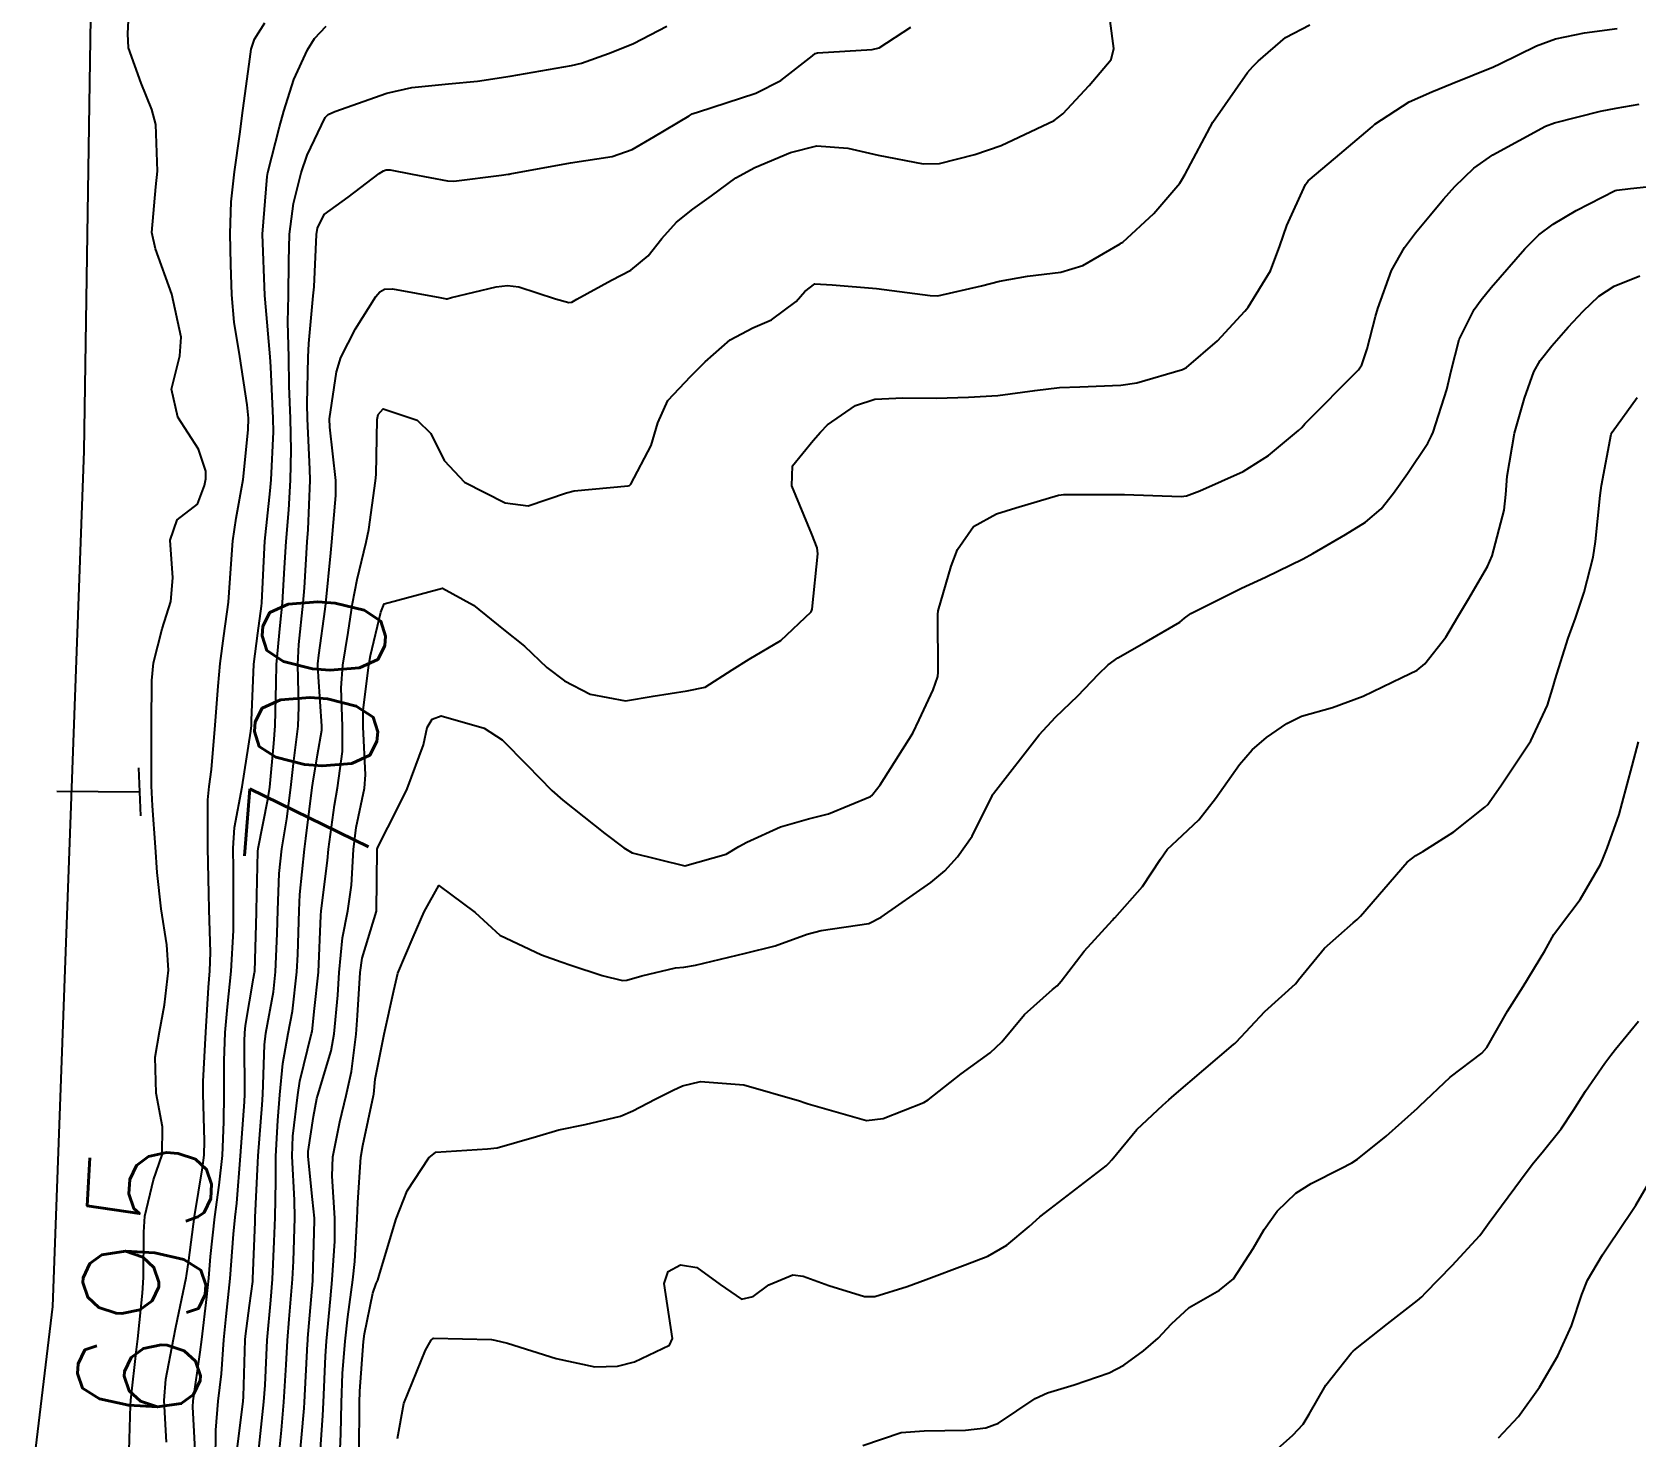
# Model space of a CAD drawing. Header units: metres. Extents: x 298520 to 308411, y 7433745 to 7450750.
# Drawn here: x 300856.3 to 300908.5, y 7448174.1 to 7448219.8 of the extents above; entities that cross this region are included whole.
import ezdxf
from ezdxf.enums import TextEntityAlignment as Align

# ---------------------------------------------------------------- set-up
doc = ezdxf.new("R2010")
doc.units = ezdxf.units.M
doc.header["$LTSCALE"] = 10
for name, color, linetype in [('Cotas', 45, 'Continuous'), ('Curvas de Nivel 1m', 11, 'Continuous'), ('Curvas de Nivel 5m', 15, 'Continuous'), ('Linha Férrea', 251, 'TRACKS'), ('Pórtico', 62, 'Continuous')]:
    doc.layers.add(name, color=color, linetype=linetype)
doc.styles.add('Style-STANDARD', font='STANDARD.shx')
doc.linetypes.add('TRACKS', pattern='A,0.15,[130,ltypeshp.shx,S=0.25,R=0,X=0,Y=0],0.15', length=0.3)

msp = doc.modelspace()

# ---------------------------------------------------------------- linework, layer by layer
at = {"layer": 'Curvas de Nivel 1m', "flags": 128}
for points, elevation in [([(300860.636, 7448173.96), (300860.562, 7448175.307), (300860.611, 7448176.006), (300860.859, 7448177.305), (300860.935, 7448177.698), (300861.277, 7448179.301), (300861.287, 7448179.367), (300861.359, 7448179.883), (300861.548, 7448181.297), (300861.808, 7448182.882), (300861.861, 7448183.293), (300861.872, 7448183.757), (300861.824, 7448185.294), (300861.825, 7448185.692), (300861.912, 7448187.293), (300862.004, 7448188.753), (300862.049, 7448189.291), (300862.072, 7448189.885), (300862.026, 7448191.292), (300862.014, 7448191.808), (300861.979, 7448193.293), (300861.977, 7448194.852), (300862.023, 7448195.293), (300862.102, 7448195.845), (300862.222, 7448197.29), (300862.316, 7448198.555), (300862.379, 7448199.288), (300862.503, 7448200.188), (300862.65, 7448201.284), (300862.728, 7448202.387), (300862.793, 7448203.283), (300862.902, 7448204.023), (300863.127, 7448205.278), (300863.298, 7448206.895), (300863.3, 7448207.276), (300863.256, 7448207.71), (300863.017, 7448209.28), (300862.838, 7448210.397), (300862.766, 7448211.285), (300862.73, 7448212.272), (300862.709, 7448213.286), (300862.737, 7448214.317), (300862.845, 7448215.284), (300863.027, 7448216.513), (300863.124, 7448217.28), (300863.328, 7448218.788), (300863.393, 7448219.276), (300863.497, 7448219.606), (300863.836, 7448220.139)], 696), ([(300861.591, 7448173.297), (300861.494, 7448175.105), (300861.499, 7448175.298), (300861.734, 7448176.881), (300861.782, 7448177.295), (300861.95, 7448178.688), (300862.018, 7448179.29), (300862.071, 7448180), (300862.213, 7448181.287), (300862.353, 7448182.321), (300862.454, 7448183.284), (300862.507, 7448184.377), (300862.509, 7448185.284), (300862.508, 7448186.358), (300862.548, 7448187.283), (300862.618, 7448188.12), (300862.743, 7448189.281), (300862.812, 7448190.606), (300862.812, 7448191.28), (300862.811, 7448192.586), (300862.804, 7448193.281), (300862.846, 7448193.957), (300863.095, 7448195.277), (300863.378, 7448197.09), (300863.398, 7448197.272), (300863.404, 7448197.434), (300863.48, 7448199.272), (300863.603, 7448200.276), (300863.728, 7448201.152), (300863.74, 7448201.269), (300863.83, 7448203.069), (300863.841, 7448203.268), (300864.01, 7448204.914), (300864.039, 7448205.266), (300864.118, 7448206.826), (300864.112, 7448207.266), (300864.032, 7448208.943), (300864.011, 7448209.267), (300863.851, 7448211.15), (300863.841, 7448211.269), (300863.762, 7448213.26), (300863.909, 7448215.141), (300863.929, 7448215.269), (300864.313, 7448216.75), (300864.456, 7448217.263), (300864.78, 7448218.294), (300865.227, 7448219.256), (300865.456, 7448219.626), (300865.835, 7448220.027)], 697), ([(300862.233, 7448173.291), (300862.237, 7448174.347), (300862.318, 7448175.29), (300862.422, 7448176.179), (300862.5, 7448177.288), (300862.576, 7448178.046), (300862.713, 7448179.28), (300862.812, 7448180.723), (300862.867, 7448181.278), (300862.92, 7448181.736), (300863.046, 7448183.275), (300863.177, 7448185.03), (300863.184, 7448185.274), (300863.174, 7448187.008), (300863.182, 7448187.274), (300863.207, 7448187.513), (300863.47, 7448189.055), (300863.502, 7448189.241), (300863.506, 7448189.27), (300863.568, 7448191.193), (300863.567, 7448191.269), (300863.609, 7448193.172), (300863.621, 7448193.269), (300863.938, 7448194.864), (300863.994, 7448195.265), (300864.129, 7448196.692), (300864.174, 7448197.264), (300864.2, 7448198.648), (300864.215, 7448199.264), (300864.336, 7448200.532), (300864.407, 7448201.262), (300864.477, 7448202.409), (300864.535, 7448203.261), (300864.616, 7448204.293), (300864.675, 7448205.26), (300864.698, 7448206.235), (300864.666, 7448207.26), (300864.631, 7448208.329), (300864.613, 7448209.261), (300864.588, 7448210.397), (300864.602, 7448211.261), (300864.618, 7448212.387), (300864.643, 7448213.261), (300864.772, 7448214.255), (300865.018, 7448215.258), (300865.218, 7448215.826), (300865.801, 7448217.053), (300865.895, 7448217.156), (300866.115, 7448217.247), (300867.809, 7448217.848), (300868.624, 7448218.031), (300869.812, 7448218.152), (300870.761, 7448218.243), (300871.815, 7448218.401), (300873.319, 7448218.659), (300873.819, 7448218.743), (300874.139, 7448218.828), (300875.019, 7448219.138), (300875.595, 7448219.363), (300875.828, 7448219.466), (300876.922, 7448220.033)], 698), ([(300862.928, 7448173.642), (300863.132, 7448175.282), (300863.147, 7448175.44), (300863.194, 7448177.281), (300863.202, 7448177.404), (300863.34, 7448178.405), (300863.442, 7448179.179), (300863.448, 7448179.269), (300863.517, 7448181.123), (300863.521, 7448181.269), (300863.611, 7448183.057), (300863.62, 7448183.268), (300863.751, 7448184.935), (300863.769, 7448185.267), (300863.823, 7448186.883), (300863.866, 7448187.266), (300864.114, 7448188.612), (300864.182, 7448189.263), (300864.239, 7448190.509), (300864.258, 7448191.262), (300864.303, 7448192.464), (300864.39, 7448193.261), (300864.548, 7448194.239), (300864.683, 7448195.259), (300864.773, 7448196.035), (300864.924, 7448197.256), (300864.942, 7448197.886), (300864.911, 7448199.257), (300864.945, 7448199.911), (300865.088, 7448201.255), (300865.122, 7448201.751), (300865.217, 7448203.254), (300865.241, 7448203.652), (300865.306, 7448205.254), (300865.305, 7448205.615), (300865.22, 7448207.255), (300865.209, 7448207.736), (300865.244, 7448209.255), (300865.265, 7448209.707), (300865.414, 7448211.253), (300865.439, 7448211.55), (300865.518, 7448213.252), (300865.549, 7448213.459), (300865.763, 7448213.904), (300866.548, 7448214.465), (300867.559, 7448215.232), (300867.695, 7448215.32), (300867.784, 7448215.349), (300867.913, 7448215.357), (300868.628, 7448215.217), (300869.78, 7448215), (300869.988, 7448214.99), (300871.533, 7448215.183), (300871.755, 7448215.209), (300871.783, 7448215.213), (300871.822, 7448215.218), (300873.787, 7448215.577), (300875.135, 7448215.791), (300875.792, 7448216.015), (300876.492, 7448216.427), (300877.641, 7448217.112), (300877.743, 7448217.171), (300877.804, 7448217.192), (300877.92, 7448217.225), (300879.811, 7448217.847), (300880.629, 7448218.257), (300881.659, 7448219.062), (300881.748, 7448219.137), (300881.824, 7448219.159), (300883.596, 7448219.264), (300883.827, 7448219.318), (300884.861, 7448219.996)], 699), ([(300864.275, 7448173.265), (300864.374, 7448174.344), (300864.456, 7448175.263), (300864.529, 7448176.476), (300864.571, 7448177.261), (300864.632, 7448177.958), (300864.741, 7448179.256), (300864.769, 7448179.846), (300864.815, 7448181.256), (300864.803, 7448181.835), (300864.729, 7448183.257), (300864.752, 7448183.914), (300864.906, 7448185.255), (300864.975, 7448185.707), (300865.357, 7448187.251), (300865.373, 7448187.322), (300865.455, 7448188.067), (300865.574, 7448189.147), (300865.579, 7448189.249), (300865.653, 7448191.087), (300865.667, 7448191.248), (300865.871, 7448192.884), (300865.907, 7448193.246), (300866.102, 7448194.677), (300866.205, 7448195.243), (300866.368, 7448196.429), (300866.365, 7448197.242), (300866.325, 7448198.499), (300866.378, 7448199.242), (300866.543, 7448200.301), (300866.692, 7448201.239), (300866.838, 7448202.02), (300867.136, 7448203.235), (300867.222, 7448203.652), (300867.438, 7448205.232), (300867.455, 7448205.442), (300867.489, 7448207.232), (300867.522, 7448207.395), (300867.688, 7448207.574), (300868.794, 7448207.213), (300869.243, 7448206.771), (300869.67, 7448205.891), (300870.336, 7448205.193), (300871.653, 7448204.523), (300872.4, 7448204.421), (300873.658, 7448204.842), (300873.898, 7448204.909), (300875.662, 7448205.073), (300875.707, 7448205.085), (300875.745, 7448205.129), (300876.411, 7448206.387), (300876.63, 7448207.121), (300876.955, 7448207.852), (300877.698, 7448208.644), (300878.167, 7448209.103), (300878.979, 7448209.826), (300879.72, 7448210.208), (300880.326, 7448210.472), (300881.131, 7448211.066), (300881.404, 7448211.395), (300881.739, 7448211.647), (300882.299, 7448211.612), (300883.737, 7448211.488), (300885.488, 7448211.26), (300885.735, 7448211.257), (300887.16, 7448211.575), (300887.74, 7448211.729), (300888.658, 7448211.892), (300889.744, 7448212.028), (300890.456, 7448212.243), (300891.672, 7448212.941), (300891.719, 7448212.975), (300891.754, 7448212.999), (300892.763, 7448213.935), (300893.608, 7448214.922), (300893.682, 7448215.023), (300893.786, 7448215.214), (300894.685, 7448216.907), (300895.819, 7448218.521), (300895.992, 7448218.717), (300896.16, 7448218.887), (300897.053, 7448219.659), (300897.841, 7448220.07)], 701), ([(300864.957, 7448173.255), (300865.113, 7448175.065), (300865.128, 7448175.253), (300865.227, 7448177.157), (300865.231, 7448177.251), (300865.24, 7448177.336), (300865.343, 7448178.585), (300865.395, 7448179.206), (300865.397, 7448179.25), (300865.455, 7448181.166), (300865.452, 7448181.249), (300865.382, 7448181.85), (300865.241, 7448183.252), (300865.242, 7448183.415), (300865.416, 7448184.547), (300865.528, 7448185.143), (300865.56, 7448185.249), (300865.994, 7448186.688), (300866.089, 7448187.244), (300866.207, 7448188.497), (300866.253, 7448189.242), (300866.363, 7448190.363), (300866.532, 7448191.24), (300866.656, 7448192.084), (300866.72, 7448193.238), (300866.808, 7448193.952), (300867.075, 7448195.235), (300867.114, 7448195.668), (300867.034, 7448197.235), (300867.037, 7448197.769), (300867.215, 7448199.234), (300867.274, 7448199.556), (300867.61, 7448200.963), (300867.72, 7448201.228), (300869.618, 7448201.743), (300870.623, 7448201.19), (300871.605, 7448200.398), (300872.282, 7448199.852), (300873.013, 7448199.159), (300873.587, 7448198.726), (300874.428, 7448198.294), (300875.577, 7448198.077), (300876.475, 7448198.226), (300877.582, 7448198.405), (300878.161, 7448198.525), (300879.047, 7448199.088), (300879.596, 7448199.434), (300880.632, 7448200.04), (300881.612, 7448200.974), (300881.641, 7448201.031), (300881.648, 7448201.06), (300881.831, 7448202.858), (300881.808, 7448203.058), (300881.64, 7448203.503), (300880.99, 7448205.067), (300881.012, 7448205.724), (300881.678, 7448206.55), (300881.917, 7448206.821), (300882.148, 7448207.055), (300883.055, 7448207.681), (300883.691, 7448207.895), (300884.602, 7448207.936), (300885.692, 7448207.921), (300886.74, 7448207.952), (300887.693, 7448208.015), (300888.893, 7448208.17), (300889.696, 7448208.266), (300890.36, 7448208.29), (300891.697, 7448208.346), (300892.209, 7448208.423), (300893.702, 7448208.852), (300893.825, 7448208.918), (300894.834, 7448209.785), (300895.731, 7448210.758), (300895.789, 7448210.832), (300895.836, 7448210.889), (300896.565, 7448212.062), (300896.866, 7448212.879), (300897.095, 7448213.545), (300897.7, 7448214.871), (300897.729, 7448214.925), (300897.784, 7448214.995), (300898.675, 7448215.74), (300899.802, 7448216.701), (300899.877, 7448216.765), (300899.963, 7448216.838), (300901.074, 7448217.563), (300901.814, 7448217.895), (300902.47, 7448218.16), (300903.822, 7448218.704), (300904.03, 7448218.797), (300905.22, 7448219.391), (300905.836, 7448219.618), (300906.786, 7448219.814), (300907.841, 7448219.951)], 702), ([(300865.619, 7448173.247), (300865.725, 7448174.82), (300865.745, 7448175.246), (300865.809, 7448176.754), (300865.842, 7448177.245), (300865.972, 7448178.615), (300866.031, 7448179.243), (300866.117, 7448180.491), (300866.115, 7448181.243), (300866.023, 7448182.614), (300866.049, 7448183.244), (300866.276, 7448184.38), (300866.488, 7448185.239), (300866.656, 7448186.013), (300866.804, 7448187.236), (300866.849, 7448187.839), (300866.935, 7448189.235), (300867.005, 7448189.707), (300867.471, 7448191.23), (300867.475, 7448191.248), (300867.491, 7448193.23), (300867.494, 7448193.25), (300867.514, 7448193.32), (300868.164, 7448194.59), (300868.463, 7448195.216), (300868.996, 7448196.647), (300869.114, 7448197.207), (300869.286, 7448197.485), (300869.569, 7448197.584), (300870.973, 7448197.186), (300871.559, 7448196.804), (300872.369, 7448195.985), (300873.179, 7448195.155), (300873.538, 7448194.842), (300874.897, 7448193.761), (300875.515, 7448193.298), (300875.795, 7448193.127), (300877.509, 7448192.709), (300878.845, 7448193.09), (300879.26, 7448193.341), (300879.519, 7448193.477), (300880.621, 7448193.975), (300881.531, 7448194.239), (300882.184, 7448194.403), (300883.542, 7448194.967), (300883.584, 7448194.998), (300883.627, 7448195.039), (300883.856, 7448195.346), (300884.924, 7448197.02), (300885.128, 7448197.458), (300885.584, 7448198.436), (300885.735, 7448198.865), (300885.753, 7448199.008), (300885.738, 7448200.882), (300885.751, 7448201.009), (300886.173, 7448202.459), (300886.372, 7448203.003), (300886.894, 7448203.748), (300887.651, 7448204.163), (300888.28, 7448204.354), (300889.66, 7448204.763), (300889.833, 7448204.785), (300891.661, 7448204.795), (300891.807, 7448204.793), (300893.66, 7448204.72), (300893.832, 7448204.746), (300894.268, 7448204.911), (300895.669, 7448205.534), (300896.502, 7448206.055), (300897.477, 7448206.872), (300897.58, 7448206.975), (300897.685, 7448207.089), (300899.429, 7448208.844), (300899.539, 7448209.009), (300899.713, 7448209.527), (300899.981, 7448210.585), (300900.051, 7448210.837), (300900.504, 7448212.074), (300900.92, 7448212.828), (300901.277, 7448213.308), (300901.769, 7448213.894), (300902.197, 7448214.395), (300902.556, 7448214.812), (300903.182, 7448215.413), (300903.793, 7448215.84), (300905.515, 7448216.774), (300905.804, 7448216.881), (300907.3, 7448217.263), (300907.809, 7448217.365), (300908.557, 7448217.486)], 703), ([(300866.266, 7448173.24), (300866.309, 7448174.224), (300866.333, 7448175.24), (300866.367, 7448176.185), (300866.447, 7448177.239), (300866.533, 7448178.039), (300866.696, 7448179.237), (300866.763, 7448179.832), (300866.845, 7448181.235), (300866.864, 7448181.752), (300866.965, 7448183.234), (300867.027, 7448183.614), (300867.371, 7448185.231), (300867.38, 7448185.274), (300867.428, 7448185.77), (300867.721, 7448187.226), (300868.029, 7448188.657), (300868.169, 7448189.22), (300868.663, 7448190.391), (300869.017, 7448191.207), (300869.502, 7448192.072), (300870.678, 7448191.188), (300871.486, 7448190.452), (300872.839, 7448189.807), (300873.477, 7448189.582), (300873.795, 7448189.474), (300874.815, 7448189.14), (300875.471, 7448188.98), (300875.612, 7448188.987), (300876.108, 7448189.124), (300877.204, 7448189.384), (300877.476, 7448189.413), (300877.85, 7448189.477), (300879.481, 7448189.865), (300880.447, 7448190.107), (300881.487, 7448190.488), (300881.945, 7448190.599), (300883.491, 7448190.831), (300883.896, 7448191.034), (300885.504, 7448192.164), (300885.968, 7448192.546), (300886.382, 7448193.001), (300886.852, 7448193.668), (300887.51, 7448194.99), (300887.517, 7448195.016), (300887.544, 7448195.066), (300889.031, 7448196.968), (300889.569, 7448197.547), (300890.291, 7448198.238), (300890.969, 7448198.946), (300891.279, 7448199.252), (300891.591, 7448199.475), (300892.523, 7448200.007), (300893.609, 7448200.638), (300893.765, 7448200.763), (300893.973, 7448200.915), (300895.621, 7448201.746), (300896.405, 7448202.102), (300897.631, 7448202.698), (300897.94, 7448202.865), (300899.004, 7448203.488), (300899.649, 7448203.889), (300900.166, 7448204.324), (300900.565, 7448204.831), (300901.018, 7448205.478), (300901.679, 7448206.455), (300901.806, 7448206.694), (300901.854, 7448206.818), (300902.301, 7448208.21), (300902.438, 7448208.813), (300902.697, 7448209.832), (300903.191, 7448210.805), (300903.414, 7448211.125), (300903.74, 7448211.524), (300904.841, 7448212.784), (300905.297, 7448213.24), (300905.765, 7448213.587), (300906.506, 7448214.028), (300907.782, 7448214.681), (300907.835, 7448214.697), (300908.282, 7448214.745), (300909.621, 7448214.885)], 704), ([(300868.151, 7448174.076), (300868.363, 7448175.214), (300869.065, 7448176.949), (300869.202, 7448177.202), (300869.246, 7448177.28), (300869.325, 7448177.338), (300871.213, 7448177.293), (300871.324, 7448177.276), (300871.732, 7448177.176), (300873.318, 7448176.676), (300874.579, 7448176.405), (300875.316, 7448176.431), (300875.87, 7448176.571), (300877.003, 7448177.113), (300877.106, 7448177.333), (300876.83, 7448179.115), (300876.958, 7448179.513), (300877.359, 7448179.723), (300877.89, 7448179.634), (300878.658, 7448179.09), (300879.346, 7448178.608), (300879.724, 7448178.699), (300880.232, 7448179.071), (300881.015, 7448179.404), (300881.356, 7448179.36), (300882.185, 7448179.052), (300883.348, 7448178.698), (300883.685, 7448178.698), (300884.737, 7448179.019), (300885.355, 7448179.251), (300886.63, 7448179.727), (300887.363, 7448180.007), (300887.986, 7448180.364), (300888.711, 7448180.977), (300889.061, 7448181.288), (300889.379, 7448181.535), (300891.21, 7448182.943), (300891.305, 7448183.03), (300891.396, 7448183.144), (300892.215, 7448184.128), (300893.054, 7448184.924), (300893.252, 7448185.095), (300893.426, 7448185.242), (300895.357, 7448186.891), (300895.403, 7448186.931), (300895.444, 7448186.974), (300896.375, 7448187.965), (300897.379, 7448188.871), (300897.423, 7448188.921), (300897.474, 7448188.999), (300898.315, 7448190.031), (300899.255, 7448190.852), (300899.385, 7448190.96), (300899.495, 7448191.074), (300901.01, 7448192.828), (300901.295, 7448193.045), (300901.518, 7448193.173), (300902.526, 7448193.812), (300903.54, 7448194.614), (300903.634, 7448194.706), (300903.704, 7448194.798), (300904.063, 7448195.308), (300905.033, 7448196.778), (300905.575, 7448197.935), (300905.772, 7448198.577), (300905.825, 7448198.768), (300906.249, 7448200.118), (300906.485, 7448200.761), (300906.773, 7448201.607), (300907.059, 7448202.756), (300907.137, 7448203.259), (300907.295, 7448204.754), (300907.337, 7448205.082), (300907.652, 7448206.75), (300907.657, 7448206.776), (300907.684, 7448206.817), (300908.495, 7448207.941)], 706), ([(300883.291, 7448173.849), (300884.545, 7448174.271), (300885.296, 7448174.328), (300886.641, 7448174.342), (300887.297, 7448174.418), (300887.706, 7448174.577), (300888.303, 7448174.98), (300888.906, 7448175.375), (300889.309, 7448175.558), (300890.176, 7448175.821), (300891.316, 7448176.208), (300891.788, 7448176.465), (300892.429, 7448176.929), (300892.912, 7448177.341), (300893.336, 7448177.809), (300893.918, 7448178.337), (300894.904, 7448178.897), (300895.357, 7448179.275), (300895.995, 7448180.256), (300896.361, 7448180.88), (300896.779, 7448181.476), (300897.385, 7448182.054), (300897.881, 7448182.372), (300898.853, 7448182.855), (300899.206, 7448183.042), (300899.398, 7448183.167), (300900.332, 7448183.914), (300901.341, 7448184.821), (300901.424, 7448184.904), (300902.408, 7448185.835), (300903.441, 7448186.613), (300903.599, 7448186.798), (300904.272, 7448187.976), (300904.783, 7448188.78), (300905.485, 7448189.941), (300905.784, 7448190.472), (300905.999, 7448190.765), (300906.642, 7448191.618), (300907.297, 7448192.752), (300907.366, 7448192.901), (300907.521, 7448193.285), (300907.905, 7448194.378), (300908.01, 7448194.745), (300908.337, 7448195.96), (300908.541, 7448196.74)], 707), ([(300896.593, 7448173.568), (300897.293, 7448174.18), (300897.621, 7448174.544), (300897.818, 7448174.865), (300898.366, 7448175.806), (300899.192, 7448176.851), (300899.257, 7448176.918), (300899.325, 7448176.986), (300900.367, 7448177.805), (300901.349, 7448178.566), (300901.483, 7448178.687), (300901.61, 7448178.817), (300902.47, 7448179.701), (300903.372, 7448180.68), (300903.465, 7448180.799), (300903.68, 7448181.1), (300904.919, 7448182.777), (300905.122, 7448183.049), (300905.402, 7448183.38), (300906.024, 7448184.154), (300906.425, 7448184.76), (300906.81, 7448185.375), (300907.438, 7448186.283), (300907.638, 7448186.551), (300907.795, 7448186.746), (300908.538, 7448187.653)], 708), ([(300903.987, 7448174.099), (300904.628, 7448174.787), (300905.313, 7448175.744), (300905.912, 7448176.764), (300906.361, 7448177.736), (300906.693, 7448178.757), (300906.881, 7448179.231), (300907.366, 7448180.05), (300907.646, 7448180.471), (300907.838, 7448180.745), (300908.452, 7448181.67), (300909.071, 7448182.733)], 709)]:
    msp.add_lwpolyline(points, dxfattribs=dict(at, elevation=elevation))
at = {"layer": 'Curvas de Nivel 5m', "flags": 128}
for points, elevation in [([(300859.408, 7448173.319), (300859.461, 7448175.159), (300859.47, 7448175.318), (300859.663, 7448176.973), (300859.707, 7448177.316), (300859.857, 7448178.804), (300859.889, 7448179.315), (300859.898, 7448180.784), (300859.929, 7448181.314), (300860.215, 7448182.487), (300860.491, 7448183.309), (300860.509, 7448184.212), (300860.297, 7448185.311), (300860.262, 7448186.484), (300860.406, 7448187.31), (300860.576, 7448188.189), (300860.698, 7448189.308), (300860.652, 7448190.137), (300860.463, 7448191.31), (300860.33, 7448192.486), (300860.273, 7448193.312), (300860.183, 7448194.664), (300860.148, 7448195.314), (300860.143, 7448196.729), (300860.152, 7448197.314), (300860.158, 7448198.741), (300860.209, 7448199.314), (300860.492, 7448200.423), (300860.776, 7448201.308), (300860.844, 7448202.084), (300860.755, 7448203.309), (300860.981, 7448203.969), (300861.65, 7448204.471), (300861.877, 7448205.079), (300861.917, 7448205.296), (300861.919, 7448205.55), (300861.673, 7448206.265), (300861, 7448207.307), (300860.794, 7448208.212), (300861.072, 7448209.306), (300861.117, 7448209.907), (300860.814, 7448211.309), (300860.278, 7448212.784), (300860.164, 7448213.316), (300860.294, 7448214.796), (300860.342, 7448215.314), (300860.285, 7448216.828), (300860.16, 7448217.316), (300859.811, 7448218.171), (300859.404, 7448219.324), (300859.376, 7448219.779), (300859.45, 7448221.324)], 695), ([(300863.628, 7448173.617), (300863.805, 7448175.272), (300863.842, 7448175.806), (300863.911, 7448177.271), (300864.033, 7448178.573), (300864.09, 7448179.263), (300864.142, 7448180.486), (300864.172, 7448181.262), (300864.192, 7448182.461), (300864.19, 7448183.262), (300864.255, 7448184.421), (300864.325, 7448185.261), (300864.421, 7448186.272), (300864.6, 7448187.258), (300864.736, 7448187.975), (300864.878, 7448189.256), (300864.909, 7448189.825), (300864.949, 7448191.255), (300864.976, 7448191.777), (300865.129, 7448193.254), (300865.174, 7448193.598), (300865.38, 7448195.252), (300865.4, 7448195.396), (300865.554, 7448196.315), (300865.688, 7448197.122), (300865.692, 7448197.249), (300865.587, 7448198.854), (300865.561, 7448199.25), (300865.564, 7448199.28), (300865.596, 7448199.565), (300865.797, 7448201.062), (300865.818, 7448201.248), (300865.984, 7448202.892), (300866.021, 7448203.246), (300866.147, 7448204.754), (300866.144, 7448205.245), (300865.949, 7448206.979), (300865.94, 7448207.247), (300866.172, 7448208.779), (300866.311, 7448209.244), (300866.781, 7448210.181), (300867.452, 7448211.233), (300867.577, 7448211.389), (300867.735, 7448211.471), (300867.992, 7448211.483), (300869.531, 7448211.203), (300869.697, 7448211.165), (300869.733, 7448211.158), (300869.772, 7448211.16), (300869.908, 7448211.198), (300871.369, 7448211.551), (300871.737, 7448211.592), (300872.106, 7448211.544), (300873.294, 7448211.157), (300873.731, 7448211.032), (300873.829, 7448211.051), (300873.99, 7448211.147), (300875.112, 7448211.764), (300875.743, 7448212.094), (300876.315, 7448212.557), (300876.754, 7448213.12), (300877.23, 7448213.647), (300877.767, 7448214.074), (300878.372, 7448214.503), (300879.164, 7448215.089), (300879.786, 7448215.426), (300880.945, 7448215.915), (300881.794, 7448216.138), (300882.807, 7448216.059), (300883.791, 7448215.827), (300885.259, 7448215.544), (300885.788, 7448215.556), (300886.939, 7448215.85), (300887.794, 7448216.145), (300889.523, 7448216.964), (300889.805, 7448217.174), (300890.666, 7448218.1), (300891.382, 7448218.944), (300891.469, 7448219.302), (300891.248, 7448220.946)], 700), ([(300866.911, 7448173.609), (300866.912, 7448175.234), (300866.925, 7448175.616), (300867.052, 7448177.233), (300867.082, 7448177.477), (300867.347, 7448178.808), (300867.456, 7448179.124), (300867.51, 7448179.228), (300867.579, 7448179.45), (300868.113, 7448181.219), (300868.471, 7448182.13), (300869.178, 7448183.203), (300869.405, 7448183.389), (300871.077, 7448183.504), (300871.398, 7448183.536), (300872.673, 7448183.898), (300873.407, 7448184.119), (300874.261, 7448184.297), (300875.414, 7448184.561), (300875.808, 7448184.736), (300876.538, 7448185.119), (300877.126, 7448185.413), (300877.427, 7448185.549), (300878.016, 7448185.689), (300879.428, 7448185.58), (300881.238, 7448185.062), (300881.422, 7448184.995), (300881.514, 7448184.967), (300883.414, 7448184.422), (300883.955, 7448184.491), (300885.281, 7448185.012), (300885.424, 7448185.097), (300886.496, 7448185.936), (300887.439, 7448186.625), (300887.817, 7448186.984), (300888.558, 7448187.872), (300889.469, 7448188.685), (300889.62, 7448188.809), (300889.754, 7448188.957), (300890.496, 7448189.937), (300891.416, 7448190.941), (300891.455, 7448190.979), (300891.494, 7448191.016), (300892.401, 7448192.034), (300892.979, 7448192.925), (300893.199, 7448193.241), (300893.522, 7448193.545), (300894.235, 7448194.207), (300894.777, 7448194.901), (300895.554, 7448196.002), (300895.963, 7448196.482), (300896.43, 7448196.881), (300897.099, 7448197.343), (300897.57, 7448197.574), (300898.576, 7448197.857), (300899.577, 7448198.226), (300900.839, 7448198.831), (300901.332, 7448199.078), (300901.59, 7448199.28), (300902.27, 7448200.146), (300902.66, 7448200.81), (300903.014, 7448201.411), (300903.629, 7448202.445), (300903.78, 7448202.798), (300904.165, 7448204.282), (300904.219, 7448204.792), (300904.26, 7448205.382), (300904.506, 7448206.788), (300904.83, 7448207.919), (300905.13, 7448208.779), (300905.337, 7448209.148), (300905.716, 7448209.623), (300906.252, 7448210.238), (300906.733, 7448210.76), (300907.252, 7448211.241), (300907.741, 7448211.566), (300908.58, 7448211.906)], 705)]:
    msp.add_lwpolyline(points, dxfattribs=dict(at, elevation=elevation))
at = {"layer": 'Linha Férrea', "flags": 128}
msp.add_lwpolyline([(298905.363, 7450145.031), (298910.207, 7450124.873), (298915.002, 7450108.012), (298921.739, 7450085.266), (298926.98, 7450064.83), (298931.003, 7450051.742), (298934.224, 7450039.953), (298937.65, 7450027.983), (298940.458, 7450017.786), (298943.206, 7450008.624), (298945.866, 7449998.811), (298948.85, 7449988.084), (298952.218, 7449977.183), (298954.849, 7449967.637), (298957.892, 7449956.733), (298961.763, 7449943.848), (298964.896, 7449932.558), (298968.973, 7449920.293), (298972.372, 7449908.382), (298975.8, 7449896.208), (298979.287, 7449884.682), (298982.035, 7449875.079), (298985.463, 7449863.464), (298988.891, 7449853.475), (298994.252, 7449836.792), (298999.642, 7449820.007), (299004.122, 7449806.223), (299009.577, 7449791.55), (299017.072, 7449771.922), (299023.852, 7449755.78), (299031.351, 7449735.099), (299042.615, 7449714.768), (299049.157, 7449702.257), (299057.947, 7449687.795), (299067.128, 7449674.025), (299074.388, 7449663.764), (299083.266, 7449652.271), (299093.226, 7449640.21), (299104.865, 7449628.3), (299116.059, 7449616.929), (299127.188, 7449606.965), (299134.846, 7449600.398), (299146.061, 7449590.999), (299159.8, 7449581.134), (299172.881, 7449572.672), (299188.754, 7449563.553), (299203.487, 7449555.781), (299219.692, 7449548.782), (299229.285, 7449544.979), (299249.695, 7449538.196), (299264.418, 7449534.22), (299286.841, 7449530.183), (299305.276, 7449527.832), (299319.472, 7449527.113), (299340.209, 7449526.73), (299362.575, 7449527.496), (299380.335, 7449528.889), (299402.027, 7449531.43), (299418.393, 7449534.55), (299439.271, 7449538.773), (299455.546, 7449542.61), (299468.219, 7449546.447), (299486.071, 7449551.679), (299502.678, 7449556.429), (299521.873, 7449562.476), (299544.903, 7449569.511), (299558.765, 7449572.874), (299572.65, 7449576.475), (299589.389, 7449580.647), (299603.615, 7449583.903), (299623.713, 7449587.445), (299640.449, 7449589.67), (299657.813, 7449590.983), (299675.925, 7449591.554), (299694.255, 7449591.042), (299708.541, 7449590.126), (299722.182, 7449588.244), (299738.919, 7449585.56), (299759.653, 7449580.821), (299775.25, 7449576.474), (299786.436, 7449572.94), (299797.015, 7449569.282), (299807.003, 7449565.52), (299816.424, 7449561.561), (299823.596, 7449557.979), (299834.148, 7449553.022), (299842.943, 7449548.641), (299850.946, 7449544.045), (299857.58, 7449540.07), (299867.592, 7449534.039), (299879.685, 7449526.144), (299888.765, 7449519.647), (299901.686, 7449509.708), (299911.305, 7449500.703), (299920.635, 7449492.515), (299928.708, 7449484.626), (299935.814, 7449476.733), (299943.925, 7449467.258), (299951.104, 7449459.003), (299957.671, 7449450.784), (299963.484, 7449442.67), (299970.77, 7449432.303), (299976.475, 7449423.904), (299982.432, 7449414.862), (299988.891, 7449404.85), (299995.852, 7449394.443), (300002.312, 7449383.928), (300010.887, 7449370.223), (300018.781, 7449358.239), (300026.569, 7449345.892), (300033.388, 7449335.88), (300041.176, 7449324.037), (300049.358, 7449311.838), (300057.288, 7449299.745), (300065.47, 7449287.364), (300073.508, 7449275.701), (300081.011, 7449264.541), (300090.196, 7449251.298), (300091.164, 7449249.95), (300100.525, 7449236.167), (300109.403, 7449223.951), (300117.162, 7449213.187), (300127.336, 7449198.457), (300139.6, 7449181.446), (300149.952, 7449166.72), (300159.813, 7449153.466), (300168.75, 7449141.382), (300179.779, 7449126.346), (300190.932, 7449112.414), (300203.876, 7449095.222), (300217.308, 7449078.587), (300230.374, 7449062.005), (300242.887, 7449046.162), (300256.877, 7449029.774), (300272.777, 7449010.921), (300288.309, 7448992.868), (300306.303, 7448971.97), (300322.512, 7448953.54), (300337.055, 7448937.024), (300349.196, 7448923.521), (300363.433, 7448907.803), (300372.178, 7448898.27), (300387.649, 7448881.624), (300402.322, 7448866.086), (300417.298, 7448851.105), (300428.763, 7448838.962), (300440.716, 7448827.379), (300454.398, 7448813.148), (300467.461, 7448800.639), (300481.638, 7448785.533), (300502.227, 7448765.254), (300514.06, 7448753.852), (300517.826, 7448749.95), (300528.275, 7448738.976), (300540.783, 7448726.333), (300551.364, 7448715.261), (300568.358, 7448698.083), (300580.431, 7448686.447), (300591.073, 7448675.242), (300605.822, 7448659.996), (300619.827, 7448645.871), (300631.531, 7448633.85), (300641.93, 7448623.388), (300651.196, 7448614.132), (300663.21, 7448601.736), (300675.654, 7448588.967), (300686.366, 7448579.136), (300697.132, 7448567.001), (300714.307, 7448549.82), (300728.065, 7448535.254), (300742.189, 7448519.954), (300754.02, 7448506), (300763.608, 7448493.67), (300772.134, 7448482.969), (300781.594, 7448469.905), (300789.873, 7448457.453), (300798.087, 7448444.138), (300806.367, 7448430.378), (300809.353, 7448423.731), (300815.826, 7448410.715), (300822.176, 7448396.83), (300827.777, 7448382.459), (300832.26, 7448369.325), (300838.297, 7448352.647), (300842.655, 7448335.903), (300846.951, 7448318.72), (300850.061, 7448305.153), (300853.485, 7448286.05), (300855.912, 7448269.922), (300857.341, 7448249.95), (300858.33, 7448231.606), (300857.942, 7448206.205), (300856.925, 7448178.368), (300854.333, 7448156.855), (300851.333, 7448129.708), (300849.095, 7448108.502), (300845.739, 7448085.317), (300843.044, 7448064.17), (300840.396, 7448043.097), (300838.567, 7448030.951), (300837.041, 7448016.016), (300835.11, 7447994.958), (300832.975, 7447975.28), (300830.738, 7447953.623), (300829.108, 7447937.188), (300828.366, 7447933.435), (300827.045, 7447924.743), (300825.629, 7447910.191), (300824.268, 7447895.589), (300822.966, 7447881.617), (300821.953, 7447863.074), (300821.73, 7447846.352), (300821.738, 7447838.346), (300822.298, 7447822.796), (300823.264, 7447806.625), (300824.128, 7447792.391), (300826.211, 7447777.691), (300829.715, 7447760.435), (300831.501, 7447751.07), (300833.495, 7447738.255), (300836.415, 7447720.056), (300862.711, 7447579.549), (300879.787, 7447489.912), (300882.904, 7447473.371), (300886.736, 7447453.399), (300891.84, 7447425.61), (300894.824, 7447408.419), (300897.501, 7447392.308), (300900.259, 7447374.699), (300902.627, 7447356.768), (300903.989, 7447344.999), (300904.86, 7447335.88), (300905.847, 7447322.28), (300906.291, 7447313.022), (300906.573, 7447308.418), (300906.759, 7447298.893), (300906.88, 7447292.725, -0.006984), (300906.844, 7447284.829), (300906.695, 7447276.838), (300906.36, 7447267.883), (300905.744, 7447256.667), (300905.23, 7447249.95), (300904.292, 7447239.525), (300903.012, 7447227.25), (300901.034, 7447212.309), (300899.543, 7447202.921, -0.011988), (300897.909, 7447194.02), (300894.997, 7447180.769), (300891.356, 7447165.387), (300887.457, 7447151.115), (300883.301, 7447137.652), (300876.75, 7447119.219), (300874.099, 7447111.988), (300871.749, 7447106.138, -0.018309), (300868.914, 7447099.764, 0.011681), (300865.826, 7447093.061), (300860.469, 7447081.825), (300851.72, 7447064.422), (300846.208, 7447053.937), (300843.033, 7447048.479), (300836.89, 7447038.137), (300827.206, 7447022.921), (300821.11, 7447014.014), (300814.857, 7447005.089), (300809.628, 7446998.099), (300801.236, 7446986.884), (300791.122, 7446974.407), (300781.425, 7446962.969), (300774.943, 7446955.767), (300762.88, 7446942.762), (300751.299, 7446930.933), (300734.873, 7446914.565), (300727.949, 7446907.628), (300717.868, 7446897.443), (300705.6, 7446885.783), (300698.716, 7446879.048), (300668.127, 7446848.06), (300640.994, 7446821.407), (300627.442, 7446808.23), (300610.345, 7446790.697), (300597.443, 7446778.155), (300592.334, 7446772.486), (300571.229, 7446748.595), (300567.705, 7446744.65), (300564.743, 7446740.8), (300562.62, 7446737.769), (300551.356, 7446722.391), (300544.903, 7446712.981), (300541.869, 7446707.917), (300539.497, 7446704.103, 0.003437), (300530.37, 7446689.205, 0.010632), (300522.744, 7446675.931, 0.016565), (300518.05, 7446666.625, -0.011698), (300511.771, 7446653.868, 0.029635), (300510.132, 7446650.211), (300505.481, 7446638.898), (300500.314, 7446625.471), (300492.316, 7446601.197), (300488.229, 7446587.047), (300485.297, 7446575.185), (300482.347, 7446562.473), (300481.087, 7446556.089, 0.004599), (300479.148, 7446545.763), (300476.443, 7446530.265), (300474.645, 7446518.085), (300472.755, 7446502.987), (300471.297, 7446490.618), (300469.17, 7446472.092), (300467.901, 7446459.793), (300466.767, 7446449.806), (300465.445, 7446435.701), (300463.191, 7446412.592), (300462.659, 7446405.266), (300461.606, 7446397.228), (300459.608, 7446375.419), (300458.167, 7446361.3), (300456.938, 7446349.283), (300454.601, 7446324.341), (300452.383, 7446301.27), (300450.408, 7446280.731), (300448.612, 7446261.944), (300447.444, 7446249.79), (300445.943, 7446235.321), (300443.682, 7446213.965), (300443.009, 7446207.561), (300441.275, 7446189.511), (300439.198, 7446168.049), (300436.473, 7446140.607), (300434.029, 7446115.856), (300431.015, 7446085.098), (300427.797, 7446052.837), (300425.199, 7446025.415), (300423.636, 7446009.727), (300422.457, 7445994.573), (300421.615, 7445989.53), (300419.286, 7445963.664), (300415.807, 7445928.192), (300414.69, 7445917.527), (300413.782, 7445904.921), (300412.247, 7445888.391), (300411.949, 7445886.157), (300411.266, 7445881.618), (300410.692, 7445876.189), (300409.038, 7445857.286), (300407.606, 7445838.578), (300405.212, 7445812.517), (300404.532, 7445804.524), (300403.437, 7445794.141)], format="xyb", dxfattribs=at)
at = {"layer": 'Pórtico'}
for points in [[(300859.721, 7448195.892), (300859.785, 7448194.333)], [(300859.754, 7448195.102), (300857.07, 7448195.123)]]:
    msp.add_lwpolyline(points, dxfattribs=at)

# ---------------------------------------------------------------- texts
at = {"layer": 'Cotas', "style": 'Style-STANDARD'}
for s, rotation, p in [('700', 85.391, (300865.504, 7448197.073, 700)), ('695', 86.6949, (300859.916, 7448179.193, 695))]:
    msp.add_text(s, height=4, rotation=rotation, dxfattribs=at).set_placement(p, align=Align.MIDDLE_CENTER)

doc.saveas('drawing.dxf')
